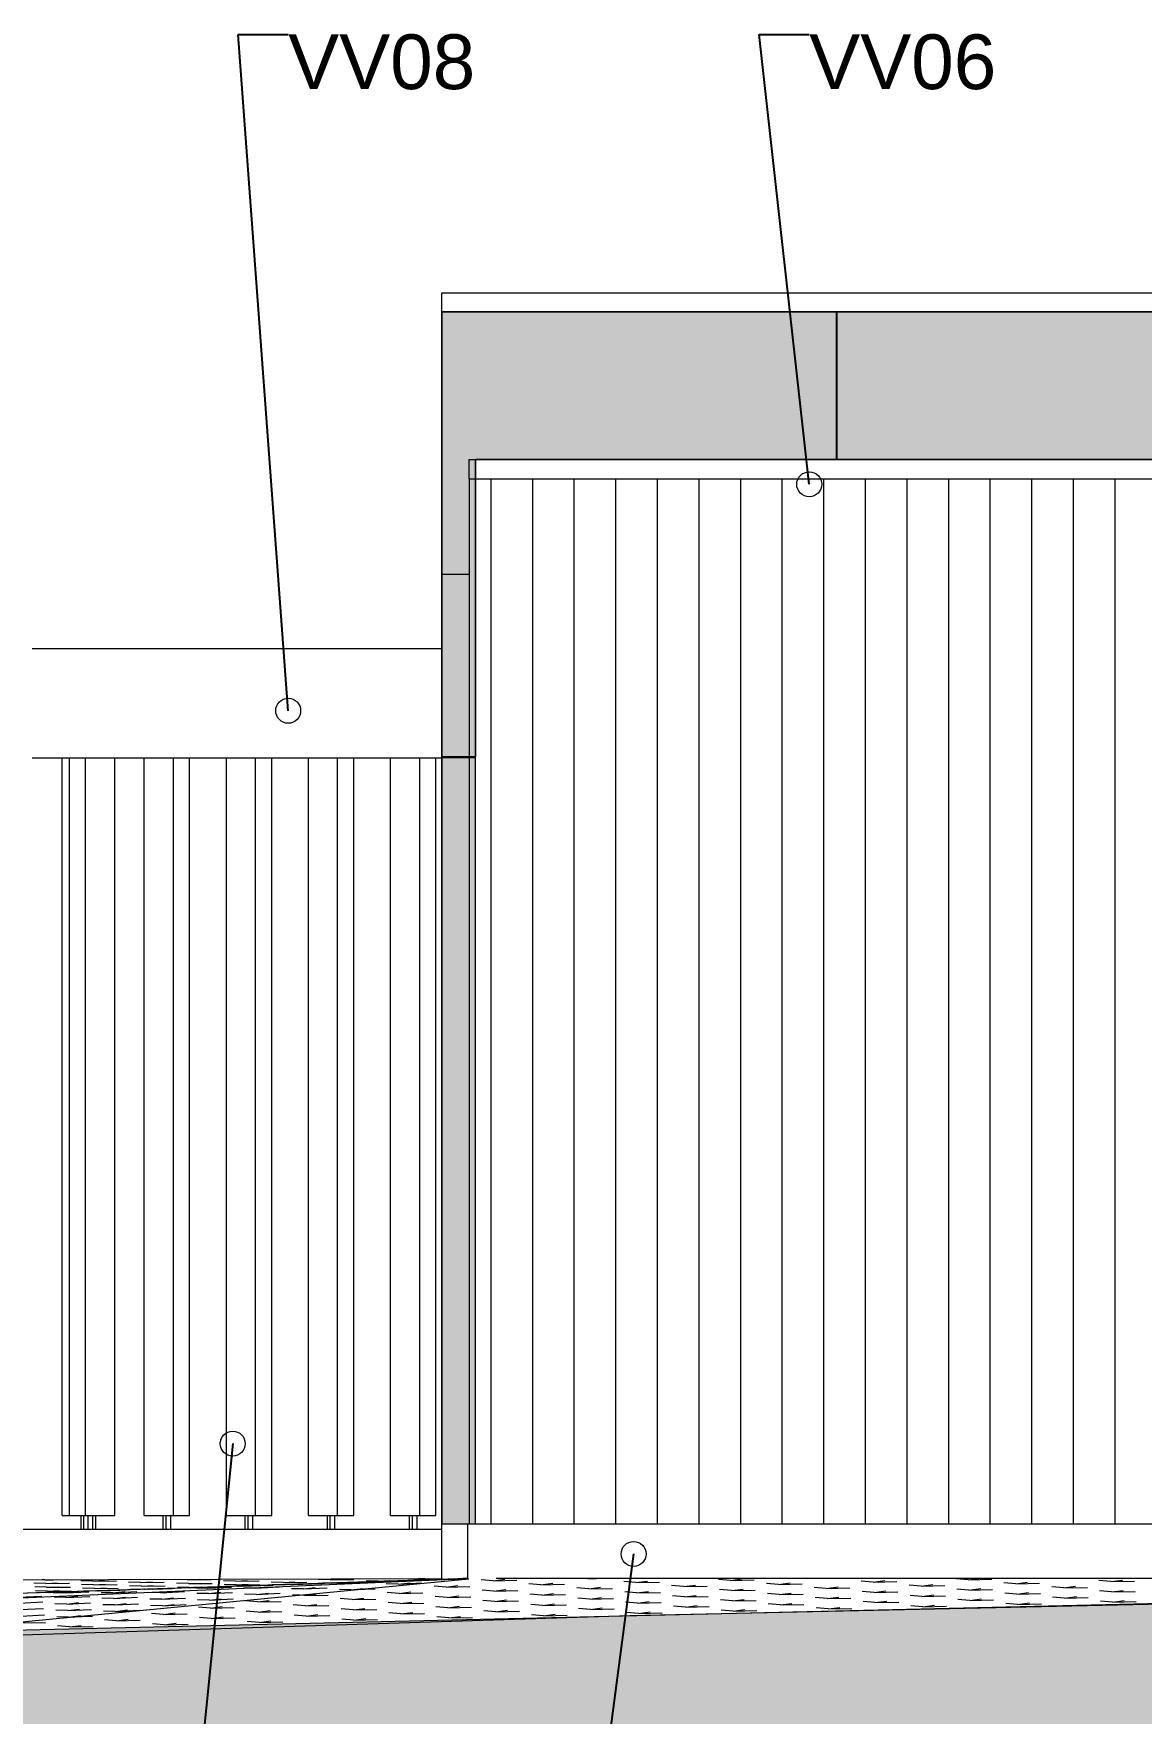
# Model space of a CAD drawing. Header units: millimetres. Extents: x 239748 to 326588, y -19262 to 5561.
# Drawn here: x 302612 to 306660, y -4817 to 1324 of the extents above; entities that cross this region are included whole.
import ezdxf

# ---------------------------------------------------------------- set-up
doc = ezdxf.new("R2010")
doc.units = ezdxf.units.MM
doc.header["$MEASUREMENT"] = 0
for name, color, linetype, lineweight in [('Annotation - Label_Pen_No__1', 7, 'Continuous', 13), ('New_   _3D_Pen_No__1', 7, 'Continuous', 13), ('New_0_Pen_No__1', 7, 'Continuous', 13), ('New_2D Drafting - General_Pen_No__1', 7, 'Continuous', 13), ('New_ARCHICAD Windows_Pen_No__1', 7, 'Continuous', 13), ('New_Shell - Roof_Pen_No__1', 7, 'Continuous', 13), ('New_Site & Landscape - Terrain_Pen_No__1', 7, 'Continuous', 13), ('New_Structural - Bearing_Pen_No__1', 7, 'Continuous', 13)]:
    doc.layers.add(name, color=color, linetype=linetype, lineweight=lineweight)
for name, color, linetype, lineweight, true_color in [('New_2D Drafting - General_Pen_No__102', 7, 'Continuous', 13, 0xcccccc), ('New_2D Drafting - General_Pen_No__61', 7, 'Continuous', 20, 0x6a6a6a), ('New_Site & Landscape - Terrain_Pen_No__180', 7, 'Continuous', 15, 0xd6cda7), ('New_Site & Landscape - Terrain_Pen_No__93', 7, 'Continuous', 13, 0xa2a233)]:
    doc.layers.add(name, color=color, linetype=linetype, lineweight=lineweight, true_color=true_color)
doc.layers.add('New_Structural - Bearing', color=7, linetype='Continuous')
doc.styles.add('GENERATED_STYLE_1', font='')
doc.styles.get('GENERATED_STYLE_1').set_extended_font_data('Arial')
doc.dimstyles.new('GENERATED_STYLE__2', dxfattribs={"dimtxt": 0.18, "dimasz": 182.4, "dimexe": 0.18, "dimexo": 0.0625, "dimgap": 0, "dimtad": 0, "dimtih": 1, "dimtoh": 1, "dimdec": 4, "dimzin": 0, "dimdsep": 46, "dimcen": 0.09, "dimadec": 0, "dimazin": 0, "dimtfac": 1, "dimtdec": 4, "dimtmove": 0, "dimatfit": 3, "dimldrblk": 'ARROWHEAD_1', "dimfxl": 0, "dimtolj": 1, "dimtzin": 0, "dimarcsym": 0})

# ---------------------------------------------------------------- blocks, each defined once
blk = doc.blocks.new('ARROWHEAD_1')
at = {"color": 0, "linetype": 'Continuous', "lineweight": 0}
blk.add_line((0, 0), (-1, 0), dxfattribs=at)
blk.add_circle((0, 0), 0.25, dxfattribs=at)

msp = doc.modelspace()

# ---------------------------------------------------------------- hatches: boundary and pattern name
at = {"layer": 'New_2D Drafting - General_Pen_No__102', "linetype": 'Continuous', "lineweight": 13, "true_color": 0xcccccc}
msp.add_hatch(color=254, dxfattribs=at).paths.add_polyline_path([(310868.6251, 306.3715), (304104.3382, 306.3715), (304104.3382, -4123.6284), (304226.4219, -4123.6284), (304226.4219, -303.6284), (304226.4214, -233.6284), (310436.4291, -233.6284), (310436.4291, -303.6284), (310436.9414, -303.6284), (310436.9267, -923.6284), (310868.6251, -923.6284)])
at = {"layer": 'New_2D Drafting - General_Pen_No__61', "linetype": 'Continuous', "lineweight": 20, "true_color": 0x6a6a6a}
h = msp.add_hatch(dxfattribs=at)
h.set_pattern_fill('Dashed_0002', color=251, style=0, pattern_type=2)
h.set_pattern_definition([(45, (649171.04, -4123.63), (-183.84776, 183.84776), [195, -65]), (45, (649171.04, -3939.78), (-183.84776, 183.84776), [195, -65])])
h.paths.add_polyline_path([(304790.6827, -4460.3759), (297360.3741, -4696.2383), (297432.4505, -19262.3247), (325883.6342, -19262.3247), (325883.2965, -4496.7853), (312832.5286, -4370.8818), (307073.8019, -4409.8695)])
at = {"layer": 'New_Site & Landscape - Terrain_Pen_No__180', "linetype": 'Continuous', "lineweight": 0, "true_color": 0x353329}
msp.add_hatch(color=250, dxfattribs=at).paths.add_polyline_path([(297432.4505, -19262.3247), (325883.6342, -19262.3247), (325883.6342, -4496.7884), (313274.2348, -4382.3441), (308962.5578, -4382.3438), (306735.3088, -4414.8025), (302168.1642, -4521.8361), (298486.9827, -4705.949), (297432.4505, -4713.9502)])
at = {"layer": 'New_Structural - Bearing', "linetype": 'Continuous', "lineweight": 0, "true_color": 0x000000}
h = msp.add_hatch(dxfattribs=at)
h.set_pattern_fill('Plank_Floor_vert_0002', color=18, style=0, pattern_type=2)
h.set_pattern_definition([(90, (304228.776474, -4123.628447), (0.005521157538, 0), [])])
h.paths.add_polyline_path([(304203.9261, -303.6284), (304203.4219, -303.6284), (304203.4219, -1323.6285), (304203.5975, -1323.6285), (304203.5975, -4123.6285), (304203.9261, -4123.6285)])
h = msp.add_hatch(dxfattribs=at)
h.set_pattern_fill('Plank_Floor_vert_0002', color=18, style=0, pattern_type=2)
h.set_pattern_definition([(90, (649171.54, -4123.63), (152, 0), [])])
h.paths.add_polyline_path([(304203.9268, -4123.6285), (308236.8639, -4123.6285), (308236.8639, -4323.4671), (308236.9157, -4323.4672), (308236.9164, -4168.6284), (308236.9157, -4143.6284), (308236.9165, -4123.6285), (308236.9165, -1323.6285), (310438.9425, -1323.6285), (310438.9425, -303.6284), (304203.9268, -303.6284)])

# ---------------------------------------------------------------- linework, layer by layer
at = {"layer": 'New_   _3D_Pen_No__1', "color": 7, "linetype": 'Continuous', "lineweight": 13}
msp.add_line((302406.5792, -4143.6284), (304104.3477, -4143.6284), dxfattribs=at)
at = {"layer": 'New_0_Pen_No__1', "color": 7, "linetype": 'Continuous', "lineweight": 13, "flags": 128}
for points in [[(304104.3382, 306.3715), (305544.3382, 306.3715), (305544.3382, -233.6284), (304226.4214, -233.6284), (304226.4214, -1319.9033), (304104.3382, -1319.9033)], [(305548.3382, 306.3715), (306978.3382, 306.3715), (306978.3382, -233.6284), (305548.3382, -233.6284)], [(304226.4219, -1323.9033), (304104.3382, -1323.9033), (304104.3382, -4123.6284), (304226.4219, -4123.6284)]]:
    msp.add_lwpolyline(points, close=True, dxfattribs=at)
at = {"layer": 'New_2D Drafting - General_Pen_No__1', "color": 7, "linetype": 'Continuous', "lineweight": 13, "flags": 128}
for points in [[(310868.6251, 306.3715), (304104.3382, 306.3715), (304104.3382, -4123.6284), (304226.4219, -4123.6284), (304226.4219, -303.6284), (304226.4214, -233.6284), (310436.4291, -233.6284), (310436.4291, -303.6284), (310436.9414, -303.6284), (310436.9267, -923.6284), (310868.6251, -923.6284)], [(304790.6827, -4460.3759), (297360.3741, -4696.2383), (297432.4505, -19262.3247), (325883.6342, -19262.3247), (325883.2965, -4496.7853), (312832.5286, -4370.8818), (307073.8019, -4409.8695)]]:
    msp.add_lwpolyline(points, close=True, dxfattribs=at)
at = {"layer": 'New_ARCHICAD Windows_Pen_No__1', "color": 7, "linetype": 'Continuous', "lineweight": 13}
for p, q in [((304203.4214, -1323.6284), (304203.5975, -1323.6284)), ((304203.5975, -1323.6284), (304203.5975, -4123.6284))]:
    msp.add_line(p, q, dxfattribs=at)
at = {"layer": 'New_Shell - Roof_Pen_No__1', "color": 7, "linetype": 'Continuous', "lineweight": 13}
for p, q in [((304104.3405, 376.3716), (310853.765, 376.3716)), ((304104.3405, 306.3716), (304104.3405, 376.3716)), ((305389.8506, 306.3716), (310853.765, 306.3716)), ((304203.4219, -233.6284), (304203.9269, -233.6284)), ((304203.9269, -233.6284), (310459.4297, -233.6284)), ((304203.9269, -303.6284), (304203.9269, -233.6284)), ((304203.4219, -303.6284), (304203.9269, -303.6284)), ((302606.5792, -923.6284), (304104.3477, -923.6284)), ((302606.5792, -1323.6284), (304104.3477, -1323.6284))]:
    msp.add_line(p, q, dxfattribs=at)
at = {"layer": 'New_Site & Landscape - Terrain_Pen_No__1', "color": 7, "linetype": 'Continuous', "lineweight": 13}
for p, q in [((304198.9271, -4324.3851), (297511.399, -4543.6284)), ((297706.5792, -4343.6284), (304104.3477, -4323.7746)), ((304198.9271, -4324.6793), (299141.6135, -4543.6284)), ((304198.4215, -4323.6329), (302118.2461, -4392.5979)), ((304202.8686, -4325.7852), (302168.1642, -4521.8361)), ((302656.764, -4342.2597), (302613.0619, -4341.1003)), ((302659.9756, -4355.9371), (302616.2735, -4354.7778)), ((302653.5524, -4328.5822), (302643.244, -4328.3088)), ((302653.5524, -4328.5822), (302685.3467, -4328.1781)), ((302653.5524, -4328.5822), (302659.7132, -4328.2576)), ((302656.764, -4342.2597), (302699.6632, -4339.9996)), ((302656.764, -4342.2597), (302743.3653, -4341.1589)), ((302659.9756, -4355.9371), (302702.8748, -4353.677)), ((302659.9756, -4355.9371), (302746.5769, -4354.8364)), ((302828.3608, -4333.2195), (302784.6587, -4332.0602)), ((302831.5724, -4346.8969), (302787.8703, -4345.7376)), ((302834.784, -4360.5744), (302791.0819, -4359.415)), ((302828.3608, -4333.2195), (302871.26, -4330.9594)), ((302828.3608, -4333.2195), (302914.9621, -4332.1188)), ((302831.5724, -4346.8969), (302874.4716, -4344.6369)), ((302831.5724, -4346.8969), (302918.1737, -4345.7962)), ((302834.784, -4360.5744), (302877.6832, -4358.3143)), ((302834.784, -4360.5744), (302921.3853, -4359.4736)), ((303003.1692, -4337.8567), (302959.4671, -4336.6974)), ((303006.3808, -4351.5342), (302962.6787, -4350.3749)), ((303003.1692, -4337.8567), (303046.0684, -4335.5967)), ((303003.1692, -4337.8567), (303089.7705, -4336.756)), ((303006.3808, -4351.5342), (303049.28, -4349.2741)), ((303006.3808, -4351.5342), (303092.9821, -4350.4335)), ((303022.4388, -4362.7612), (303109.0401, -4359.8944)), ((303025.6504, -4362.6884), (303112.2517, -4359.8216)), ((303028.862, -4362.6157), (303115.4633, -4359.7489)), ((303032.0736, -4362.543), (303118.6749, -4359.6762)), ((303035.2852, -4362.4703), (303121.8865, -4359.6035)), ((303038.4968, -4362.3976), (303125.0981, -4359.5308)), ((303046.836, -4362.1551), (303128.3097, -4359.4581)), ((303174.766, -4328.8166), (303131.0639, -4327.6573)), ((303177.9776, -4342.494), (303134.2755, -4341.3347)), ((303181.1892, -4356.1714), (303137.4871, -4355.0121)), ((303184.4008, -4357.2821), (303140.6987, -4358.7246)), ((303187.6124, -4357.2094), (303143.9103, -4358.6518)), ((303190.824, -4357.1366), (303147.1219, -4358.5791)), ((303194.0356, -4357.0639), (303150.3335, -4358.5064)), ((303197.2472, -4356.9912), (303153.5451, -4358.4337)), ((303200.4588, -4356.9185), (303156.7567, -4358.361)), ((303203.6704, -4356.8458), (303159.9683, -4358.2883)), ((303206.882, -4356.7731), (303163.1799, -4358.2156)), ((303210.0936, -4356.7003), (303166.3915, -4358.1428)), ((303213.3052, -4356.6276), (303169.6031, -4358.0701)), ((303216.5168, -4356.5549), (303172.8147, -4357.9974)), ((303174.766, -4328.8166), (303217.6652, -4326.5565)), ((303174.766, -4328.8166), (303261.3673, -4327.7159)), ((303177.9776, -4342.494), (303220.8768, -4340.234)), ((303177.9776, -4342.494), (303264.5789, -4341.3933)), ((303181.1892, -4356.1714), (303224.0884, -4353.9114)), ((303181.1892, -4356.1714), (303239.217, -4355.4339)), ((303184.4008, -4357.2821), (303271.0021, -4354.4153)), ((303184.4008, -4357.2821), (303227.3, -4355.8578)), ((303187.6124, -4357.2094), (303274.2137, -4354.3426)), ((303187.6124, -4357.2094), (303230.5116, -4355.785)), ((303190.824, -4357.1366), (303277.4253, -4354.2698)), ((303190.824, -4357.1366), (303233.7232, -4355.7123)), ((303194.0356, -4357.0639), (303280.6369, -4354.1971)), ((303194.0356, -4357.0639), (303236.9348, -4355.6396)), ((303197.2472, -4356.9912), (303283.8485, -4354.1244)), ((303197.2472, -4356.9912), (303240.1464, -4355.5669)), ((303219.7284, -4356.4822), (303198.0838, -4357.1966)), ((303200.4588, -4356.9185), (303287.0601, -4354.0517)), ((303200.4588, -4356.9185), (303243.358, -4355.4942)), ((303203.6704, -4356.8458), (303290.2717, -4353.979)), ((303203.6704, -4356.8458), (303246.5696, -4355.4215)), ((303248.6328, -4359.0289), (303204.9307, -4359.1733)), ((303206.882, -4356.7731), (303293.4833, -4353.9063)), ((303206.882, -4356.7731), (303249.7812, -4355.3488)), ((303210.0936, -4356.7003), (303296.6949, -4353.8336)), ((303210.0936, -4356.7003), (303252.9928, -4355.276)), ((303213.3052, -4356.6276), (303299.9065, -4353.7608)), ((303213.3052, -4356.6276), (303256.2044, -4355.2033)), ((303216.5168, -4356.5549), (303303.1181, -4353.6881)), ((303216.5168, -4356.5549), (303259.416, -4355.1306)), ((303219.7284, -4356.4822), (303306.3297, -4353.6154)), ((303219.7284, -4356.4822), (303262.6276, -4355.0579)), ((303239.7071, -4355.4176), (303267.7905, -4354.488)), ((303248.6328, -4359.0289), (303335.2341, -4354.8885)), ((303248.6328, -4359.0289), (303291.532, -4355.0329)), ((303349.5744, -4333.4538), (303305.8723, -4332.2945)), ((303352.786, -4347.1313), (303309.0839, -4345.972)), ((303355.9976, -4351.5848), (303312.2955, -4353.0273)), ((303359.2092, -4351.5121), (303315.5071, -4352.9546)), ((303362.4208, -4351.4394), (303318.7187, -4352.8819)), ((303365.6324, -4351.3667), (303321.9303, -4352.8092)), ((303368.844, -4351.294), (303325.1419, -4352.7365)), ((303372.0556, -4351.2213), (303328.3535, -4352.6637)), ((303375.2672, -4351.1485), (303331.5651, -4352.591)), ((303378.4788, -4351.0758), (303334.7767, -4352.5183)), ((303381.6904, -4351.0031), (303337.9883, -4352.4456)), ((303384.902, -4350.9304), (303341.1999, -4352.3729)), ((303388.1136, -4350.8577), (303344.4115, -4352.3002)), ((303391.3252, -4350.785), (303347.6231, -4352.2275)), ((303349.5744, -4333.4538), (303392.4736, -4331.1938)), ((303349.5744, -4333.4538), (303436.1757, -4332.3531)), ((303394.5368, -4350.7123), (303350.8347, -4352.1547)), ((303352.786, -4347.1313), (303395.6852, -4344.8712)), ((303352.786, -4347.1313), (303439.3873, -4346.0306)), ((303397.7484, -4350.6395), (303354.0463, -4352.082)), ((303355.9976, -4351.5848), (303442.5989, -4348.718)), ((303355.9976, -4351.5848), (303398.8968, -4350.1605)), ((303359.2092, -4351.5121), (303445.8105, -4348.6453)), ((303359.2092, -4351.5121), (303402.1084, -4350.0878)), ((303362.4208, -4351.4394), (303449.0221, -4348.5726)), ((303362.4208, -4351.4394), (303405.32, -4350.0151)), ((303365.6324, -4351.3667), (303452.2337, -4348.4999)), ((303365.6324, -4351.3667), (303408.5316, -4349.9424)), ((303368.844, -4351.294), (303455.4453, -4348.4272)), ((303368.844, -4351.294), (303411.7432, -4349.8697)), ((303372.0556, -4351.2213), (303458.6569, -4348.3545)), ((303372.0556, -4351.2213), (303414.9548, -4349.7969)), ((303375.2672, -4351.1485), (303461.8685, -4348.2817)), ((303375.2672, -4351.1485), (303418.1664, -4349.7242)), ((303378.4788, -4351.0758), (303465.0801, -4348.209)), ((303378.4788, -4351.0758), (303421.378, -4349.6515)), ((303418.4738, -4358.4679), (303379.7391, -4358.5958)), ((303381.6904, -4351.0031), (303468.2917, -4348.1363)), ((303381.6904, -4351.0031), (303424.5896, -4349.5788)), ((303384.902, -4350.9304), (303471.5033, -4348.0636)), ((303384.902, -4350.9304), (303427.8012, -4349.5061)), ((303388.1136, -4350.8577), (303474.7149, -4347.9909)), ((303388.1136, -4350.8577), (303431.0128, -4349.4334)), ((303391.3252, -4350.785), (303477.9265, -4347.9182)), ((303391.3252, -4350.785), (303434.2244, -4349.3607)), ((303394.5368, -4350.7123), (303481.1381, -4347.8455)), ((303394.5368, -4350.7123), (303437.436, -4349.2879)), ((303397.7484, -4350.6395), (303484.3497, -4347.7727)), ((303397.7484, -4350.6395), (303440.6476, -4349.2152)), ((303423.4412, -4358.5578), (303418.4754, -4358.4679)), ((303423.4412, -4358.5578), (303467.4072, -4356.3495)), ((303423.4412, -4358.5578), (303427.4242, -4358.0805)), ((303427.4255, -4358.0803), (303466.3404, -4354.4554)), ((303467.4212, -4356.3488), (303510.0425, -4354.311)), ((303467.5267, -4348.3632), (303487.5613, -4347.7)), ((303524.3828, -4338.0911), (303480.6807, -4336.9318)), ((303527.5944, -4345.8876), (303483.8923, -4347.3301)), ((303530.806, -4345.8149), (303487.1039, -4347.2574)), ((303534.0176, -4345.7422), (303490.3155, -4347.1847)), ((303537.2292, -4345.6694), (303493.5271, -4347.1119)), ((303540.4408, -4345.5967), (303496.7387, -4347.0392)), ((303543.6524, -4345.524), (303499.9503, -4346.9665)), ((303546.864, -4345.4513), (303503.1619, -4346.8938)), ((303550.0756, -4345.3786), (303506.3735, -4346.8211)), ((303553.2872, -4345.3059), (303509.5851, -4346.7484)), ((303556.4988, -4345.2332), (303512.7967, -4346.6756)), ((303559.7104, -4345.1604), (303516.0083, -4346.6029)), ((303562.922, -4345.0877), (303519.2199, -4346.5302)), ((303566.1336, -4345.015), (303522.4315, -4346.4575)), ((303524.3828, -4338.0911), (303567.282, -4335.8311)), ((303524.3828, -4338.0911), (303610.9841, -4336.9904)), ((303569.3452, -4344.9423), (303525.6431, -4346.3848)), ((303527.5944, -4345.8876), (303614.1957, -4343.0208)), ((303527.5944, -4345.8876), (303570.4936, -4344.4633)), ((303572.5568, -4344.8696), (303528.8547, -4346.3121)), ((303530.806, -4345.8149), (303617.4073, -4342.9481)), ((303530.806, -4345.8149), (303573.7052, -4344.3906)), ((303575.7684, -4344.7969), (303532.0663, -4346.2394)), ((303534.0176, -4345.7422), (303620.6189, -4342.8754)), ((303534.0176, -4345.7422), (303576.9168, -4344.3179)), ((303537.2292, -4345.6694), (303623.8305, -4342.8027)), ((303537.2292, -4345.6694), (303580.1284, -4344.2451)), ((303540.4408, -4345.5967), (303627.0421, -4342.7299)), ((303540.4408, -4345.5967), (303583.34, -4344.1724)), ((303543.6524, -4345.524), (303630.2537, -4342.6572)), ((303543.6524, -4345.524), (303586.5516, -4344.0997)), ((303546.864, -4345.4513), (303633.4653, -4342.5845)), ((303546.864, -4345.4513), (303589.7632, -4344.027)), ((303550.0756, -4345.3786), (303636.6769, -4342.5118)), ((303550.0756, -4345.3786), (303592.9748, -4343.9543)), ((303553.2872, -4345.3059), (303639.8885, -4342.4391)), ((303553.2872, -4345.3059), (303596.1864, -4343.8816)), ((303556.4988, -4345.2332), (303643.1001, -4342.3664)), ((303556.4988, -4345.2332), (303599.398, -4343.8089)), ((303559.7104, -4345.1604), (303646.3117, -4342.2936)), ((303559.7104, -4345.1604), (303602.6096, -4343.7361)), ((303562.922, -4345.0877), (303649.5233, -4342.2209)), ((303562.922, -4345.0877), (303605.8212, -4343.6634)), ((303566.1336, -4345.015), (303652.7349, -4342.1482)), ((303566.1336, -4345.015), (303609.0328, -4343.5907)), ((303569.3452, -4344.9423), (303655.9465, -4342.0755)), ((303569.3452, -4344.9423), (303612.2444, -4343.518)), ((303572.5568, -4344.8696), (303659.1581, -4342.0028)), ((303572.5568, -4344.8696), (303615.456, -4343.4453)), ((303575.7684, -4344.7969), (303662.3697, -4341.9301)), ((303575.7684, -4344.7969), (303618.6676, -4343.3726)), ((303598.2496, -4361.7219), (303641.1488, -4356.5811)), ((303598.2496, -4361.7219), (303684.8509, -4357.3721)), ((303614.4239, -4343.5474), (303621.8792, -4343.2998)), ((303625.2858, -4343.1913), (303665.5813, -4341.8574)), ((303695.9796, -4329.0509), (303652.2775, -4327.8916)), ((303656.5608, -4341.5975), (303655.4891, -4341.5691)), ((303699.1912, -4340.1904), (303656.7721, -4341.5905)), ((303702.4028, -4340.1176), (303658.7007, -4341.5601)), ((303705.6144, -4340.0449), (303661.9123, -4341.4874)), ((303708.826, -4339.9722), (303665.1239, -4341.4147)), ((303712.0376, -4339.8995), (303668.3355, -4341.342)), ((303715.2492, -4339.8268), (303671.5471, -4341.2693)), ((303718.4608, -4339.7541), (303674.7587, -4341.1966)), ((303721.6724, -4339.6814), (303677.9703, -4341.1238)), ((303724.884, -4339.6086), (303681.1819, -4341.0511)), ((303728.0956, -4339.5359), (303684.3935, -4340.9784)), ((303731.3072, -4339.4632), (303687.6051, -4340.9057)), ((303734.5188, -4339.3905), (303690.8167, -4340.833)), ((303737.7304, -4339.3178), (303694.0283, -4340.7603)), ((303695.9796, -4329.0509), (303738.8788, -4326.7909)), ((303695.9796, -4329.0509), (303782.5809, -4327.9502)), ((303740.942, -4339.2451), (303697.2399, -4340.6876)), ((303699.1912, -4340.1904), (303785.7925, -4337.3236)), ((303699.1912, -4340.1904), (303742.0904, -4338.766)), ((303744.1536, -4339.1723), (303700.4515, -4340.6148)), ((303702.4028, -4340.1176), (303789.0041, -4337.2508)), ((303702.4028, -4340.1176), (303745.302, -4338.6933)), ((303747.3652, -4339.0996), (303703.6631, -4340.5421)), ((303705.6144, -4340.0449), (303792.2157, -4337.1781)), ((303705.6144, -4340.0449), (303748.5136, -4338.6206)), ((303750.5768, -4339.0269), (303706.8747, -4340.4694)), ((303708.826, -4339.9722), (303795.4273, -4337.1054)), ((303708.826, -4339.9722), (303751.7252, -4338.5479)), ((303753.7884, -4338.9542), (303710.0863, -4340.3967)), ((303712.0376, -4339.8995), (303798.6389, -4337.0327)), ((303712.0376, -4339.8995), (303754.9368, -4338.4752)), ((303715.2492, -4339.8268), (303801.8505, -4336.96)), ((303715.2492, -4339.8268), (303758.1484, -4338.4025)), ((303718.4608, -4339.7541), (303805.0621, -4336.8873)), ((303718.4608, -4339.7541), (303761.36, -4338.3298)), ((303721.6724, -4339.6814), (303808.2737, -4336.8146)), ((303721.6724, -4339.6814), (303764.5716, -4338.257)), ((303724.884, -4339.6086), (303811.4853, -4336.7418)), ((303724.884, -4339.6086), (303767.7832, -4338.1843)), ((303769.8464, -4341.8897), (303726.1443, -4342.0341)), ((303728.0956, -4339.5359), (303814.6969, -4336.6691)), ((303728.0956, -4339.5359), (303770.9948, -4338.1116)), ((303731.3072, -4339.4632), (303817.9085, -4336.5964)), ((303731.3072, -4339.4632), (303774.2064, -4338.0389)), ((303734.5188, -4339.3905), (303821.1201, -4336.5237)), ((303734.5188, -4339.3905), (303777.418, -4337.9662)), ((303737.7304, -4339.3178), (303824.3317, -4336.451)), ((303737.7304, -4339.3178), (303780.6296, -4337.8935)), ((303740.942, -4339.2451), (303827.5433, -4336.3783)), ((303740.942, -4339.2451), (303783.8412, -4337.8208)), ((303744.1536, -4339.1723), (303830.7549, -4336.3056)), ((303744.1536, -4339.1723), (303787.0528, -4337.748)), ((303747.3652, -4339.0996), (303833.9665, -4336.2328)), ((303747.3652, -4339.0996), (303790.2644, -4337.6753)), ((303750.5768, -4339.0269), (303837.1781, -4336.1601)), ((303750.5768, -4339.0269), (303793.476, -4337.6026)), ((303753.7884, -4338.9542), (303840.3897, -4336.0874)), ((303753.7884, -4338.9542), (303796.6876, -4337.5299)), ((303769.8464, -4341.8897), (303856.4477, -4337.7493)), ((303769.8464, -4341.8897), (303812.7456, -4337.8937)), ((303773.058, -4364.8861), (303815.9572, -4359.7453)), ((303776.9355, -4338.2196), (303799.8992, -4337.4572)), ((303783.0448, -4338.0193), (303843.6013, -4336.0147)), ((303870.788, -4333.6882), (303827.0859, -4332.5289)), ((303873.9996, -4334.4204), (303830.2975, -4335.8629)), ((303877.2112, -4334.3477), (303833.5091, -4335.7902)), ((303880.4228, -4334.275), (303836.7207, -4335.7175)), ((303883.6344, -4334.2023), (303839.9323, -4335.6447)), ((303886.846, -4334.1295), (303843.1439, -4335.572)), ((303890.0576, -4334.0568), (303846.3555, -4335.4993)), ((303893.2692, -4333.9841), (303849.5671, -4335.4266)), ((303896.4808, -4333.9114), (303852.7787, -4335.3539)), ((303899.6924, -4333.8387), (303855.9903, -4335.2812)), ((303902.904, -4333.766), (303859.2019, -4335.2085)), ((303906.1156, -4333.6933), (303862.4135, -4335.1357)), ((303909.3272, -4333.6205), (303865.6251, -4335.063)), ((303912.5388, -4333.5478), (303868.8367, -4334.9903)), ((303870.788, -4333.6882), (303913.6872, -4331.4282)), ((303870.788, -4333.6882), (303910.2581, -4333.1865)), ((303915.7504, -4333.4751), (303872.0483, -4334.9176)), ((303873.9996, -4334.4204), (303960.6009, -4331.5536)), ((303873.9996, -4334.4204), (303916.8988, -4332.9961)), ((303918.962, -4333.4024), (303875.2599, -4334.8449)), ((303877.2112, -4334.3477), (303963.8125, -4331.4809)), ((303877.2112, -4334.3477), (303920.1104, -4332.9234)), ((303922.1736, -4333.3297), (303878.4715, -4334.7722)), ((303880.4228, -4334.275), (303967.0241, -4331.4082)), ((303880.4228, -4334.275), (303923.322, -4332.8507)), ((303925.3852, -4333.257), (303881.6831, -4334.6995)), ((303883.6344, -4334.2023), (303970.2357, -4331.3355)), ((303883.6344, -4334.2023), (303926.5336, -4332.778)), ((303928.5968, -4333.1843), (303884.8947, -4334.6267)), ((303886.846, -4334.1295), (303973.4473, -4331.2627)), ((303886.846, -4334.1295), (303929.7452, -4332.7052)), ((303931.8084, -4333.1115), (303888.1063, -4334.554)), ((303890.0576, -4334.0568), (303976.6589, -4331.19)), ((303890.0576, -4334.0568), (303932.9568, -4332.6325)), ((303893.2692, -4333.9841), (303979.8705, -4331.1173)), ((303893.2692, -4333.9841), (303936.1684, -4332.5598)), ((303896.4808, -4333.9114), (303983.0821, -4331.0446)), ((303896.4808, -4333.9114), (303939.38, -4332.4871)), ((303899.6924, -4333.8387), (303986.2937, -4330.9719)), ((303899.6924, -4333.8387), (303942.5916, -4332.4144)), ((303944.6548, -4344.3228), (303900.9527, -4343.5317)), ((303902.904, -4333.766), (303989.5053, -4330.8992)), ((303902.904, -4333.766), (303945.8032, -4332.3417)), ((303906.1156, -4333.6933), (303992.7169, -4330.8265)), ((303906.1156, -4333.6933), (303949.0148, -4332.2689)), ((303909.3272, -4333.6205), (303995.9285, -4330.7537)), ((303909.3272, -4333.6205), (303952.2264, -4332.1962)), ((303910.9524, -4333.1635), (303957.3893, -4331.6263)), ((303912.5388, -4333.5478), (303999.1401, -4330.681)), ((303912.5388, -4333.5478), (303955.438, -4332.1235)), ((303915.7504, -4333.4751), (304002.3517, -4330.6083)), ((303915.7504, -4333.4751), (303958.6496, -4332.0508)), ((303918.962, -4333.4024), (304005.5633, -4330.5356)), ((303918.962, -4333.4024), (303961.8612, -4331.9781)), ((303922.1736, -4333.3297), (304008.7749, -4330.4629)), ((303922.1736, -4333.3297), (303965.0728, -4331.9054)), ((303925.3852, -4333.257), (304011.9865, -4330.3902)), ((303925.3852, -4333.257), (303968.2844, -4331.8327)), ((303928.5968, -4333.1843), (304015.1981, -4330.3175)), ((303928.5968, -4333.1843), (303971.496, -4331.7599)), ((303931.8084, -4333.1115), (304018.4097, -4330.2447)), ((303931.8084, -4333.1115), (303974.7076, -4331.6872)), ((303939.4471, -4332.8918), (303977.9192, -4331.6145)), ((303940.8038, -4332.8474), (304021.6213, -4330.172)), ((303944.6548, -4344.3228), (303987.554, -4339.1819)), ((303944.6548, -4344.3228), (304031.2561, -4339.973)), ((304045.5964, -4328.7232), (304001.8943, -4330.1657)), ((304048.808, -4328.6505), (304005.1059, -4330.0929)), ((304052.0196, -4328.5777), (304008.3175, -4330.0202)), ((304055.2312, -4328.505), (304011.5291, -4329.9475)), ((304058.4428, -4328.4323), (304014.7407, -4329.8748)), ((304061.6544, -4328.3596), (304017.9523, -4329.8021)), ((304042.3848, -4324.648), (304019.396, -4324.0382)), ((304064.866, -4328.2869), (304021.1639, -4329.7294)), ((304068.0776, -4328.2142), (304024.3755, -4329.6567)), ((304071.2892, -4328.1414), (304027.5871, -4329.5839)), ((304074.5008, -4328.0687), (304030.7987, -4329.5112)), ((304077.7124, -4327.996), (304034.0103, -4329.4385)), ((304080.924, -4327.9233), (304037.2219, -4329.3658)), ((304084.1356, -4327.8506), (304040.4335, -4329.2931)), ((304042.3848, -4324.648), (304104.3477, -4323.8605)), ((304042.3848, -4324.648), (304056.1239, -4323.9242)), ((304087.3472, -4327.7779), (304043.6451, -4329.2204)), ((304045.5964, -4328.7232), (304132.1977, -4325.8564)), ((304045.5964, -4328.7232), (304088.4956, -4327.2989)), ((304090.5588, -4327.7052), (304046.8567, -4329.1476)), ((304048.808, -4328.6505), (304135.4093, -4325.7837)), ((304048.808, -4328.6505), (304091.7072, -4327.2261)), ((304093.7704, -4327.6324), (304050.0683, -4329.0749)), ((304052.0196, -4328.5777), (304138.6209, -4325.7109)), ((304052.0196, -4328.5777), (304094.9188, -4327.1534)), ((304096.982, -4327.5597), (304053.2799, -4329.0022)), ((304055.2312, -4328.505), (304141.8325, -4325.6382)), ((304055.2312, -4328.505), (304098.1304, -4327.0807)), ((304100.1936, -4327.487), (304056.4915, -4328.9295)), ((304058.4428, -4328.4323), (304145.0441, -4325.5655)), ((304058.4428, -4328.4323), (304101.342, -4327.008)), ((304103.4052, -4327.4143), (304059.7031, -4328.8568)), ((304061.6544, -4328.3596), (304148.2557, -4325.4928)), ((304061.6544, -4328.3596), (304104.5536, -4326.9353)), ((304106.6168, -4327.3416), (304062.9147, -4328.7841)), ((304064.866, -4328.2869), (304151.4673, -4325.4201)), ((304064.866, -4328.2869), (304107.7652, -4326.8626)), ((304109.8284, -4327.2689), (304066.1263, -4328.7114)), ((304068.0776, -4328.2142), (304154.6789, -4325.3474)), ((304068.0776, -4328.2142), (304110.9768, -4326.7899)), ((304071.2892, -4328.1414), (304157.8905, -4325.2747)), ((304071.2892, -4328.1414), (304114.1884, -4326.7171)), ((304074.5008, -4328.0687), (304161.1021, -4325.2019)), ((304074.5008, -4328.0687), (304117.4, -4326.6444)), ((304119.4632, -4355.3251), (304075.7611, -4351.6651)), ((304077.7124, -4327.996), (304164.3137, -4325.1292)), ((304077.7124, -4327.996), (304120.6116, -4326.5717)), ((304080.924, -4327.9233), (304167.5253, -4325.0565)), ((304080.924, -4327.9233), (304123.8232, -4326.499)), ((304084.1356, -4327.8506), (304170.7369, -4324.9838)), ((304084.1356, -4327.8506), (304127.0348, -4326.4263)), ((304087.3472, -4327.7779), (304173.9485, -4324.9111)), ((304087.3472, -4327.7779), (304130.2464, -4326.3536)), ((304090.5588, -4327.7052), (304177.1601, -4324.8384)), ((304090.5588, -4327.7052), (304133.458, -4326.2808)), ((304113.04, -4327.1962), (304092.334, -4327.8796)), ((304093.7704, -4327.6324), (304180.3717, -4324.7656)), ((304093.7704, -4327.6324), (304136.6696, -4326.2081)), ((304096.982, -4327.5597), (304183.5833, -4324.6929)), ((304096.982, -4327.5597), (304139.8812, -4326.1354)), ((304100.1936, -4327.487), (304186.7949, -4324.6202)), ((304100.1936, -4327.487), (304143.0928, -4326.0627)), ((304103.4052, -4327.4143), (304190.0065, -4324.5475)), ((304103.4052, -4327.4143), (304146.3044, -4325.99)), ((304106.6168, -4327.3416), (304193.2181, -4324.4748)), ((304106.6168, -4327.3416), (304149.516, -4325.9173)), ((304109.8284, -4327.2689), (304196.4297, -4324.4021)), ((304109.8284, -4327.2689), (304152.7276, -4325.8446)), ((304113.04, -4327.1962), (304198.8995, -4324.3539)), ((304113.04, -4327.1962), (304155.9392, -4325.7718)), ((304119.4632, -4355.3251), (304162.3624, -4349.6065)), ((304119.4632, -4355.3251), (304206.0645, -4353.2665)), ((304198.4297, -4323.6453), (304173.4911, -4324.4684)), ((304198.4513, -4323.6778), (304176.7027, -4324.3957)), ((304198.4729, -4323.7104), (304179.9143, -4324.323)), ((304198.4945, -4323.743), (304183.1259, -4324.2503)), ((304198.5161, -4323.7756), (304186.3375, -4324.1776)), ((304198.5377, -4323.8082), (304189.5491, -4324.1048)), ((304198.5593, -4323.8407), (304192.7607, -4324.0321)), ((304198.5809, -4323.8733), (304195.9723, -4323.9594)), ((304291.06, -4332.4506), (304247.3579, -4328.7906)), ((304291.06, -4332.4506), (304333.9592, -4326.732)), ((304291.06, -4332.4506), (304377.6613, -4330.392)), ((308236.9177, -4323.4671), (304301.7693, -4323.4671)), ((304465.8684, -4347.0907), (304422.1663, -4343.4307)), ((304465.8684, -4347.0907), (304508.7676, -4341.3721)), ((304465.8684, -4347.0907), (304552.4697, -4345.0322)), ((304640.6768, -4361.7309), (304596.9747, -4358.0708)), ((304637.4652, -4324.2163), (304628.52, -4323.4671)), ((304637.4652, -4324.2163), (304643.0851, -4323.4671)), ((304637.4652, -4324.2163), (304668.9808, -4323.4671)), ((304640.6768, -4361.7309), (304683.576, -4356.0122)), ((304640.6768, -4361.7309), (304727.2781, -4359.6723)), ((304812.2736, -4338.8564), (304768.5715, -4335.1963)), ((304812.2736, -4338.8564), (304855.1728, -4333.1378)), ((304812.2736, -4338.8564), (304898.8749, -4336.7978)), ((304987.082, -4353.4965), (304943.3799, -4349.8365)), ((304987.082, -4353.4965), (305029.9812, -4347.7779)), ((304987.082, -4353.4965), (305073.6833, -4351.4379)), ((305158.6788, -4330.622), (305114.9767, -4326.962)), ((305158.6788, -4330.622), (305201.578, -4324.9034)), ((305158.6788, -4330.622), (305245.2801, -4328.5634)), ((305333.4872, -4345.2621), (305289.7851, -4341.6021)), ((305333.4872, -4345.2621), (305376.3864, -4339.5435)), ((305333.4872, -4345.2621), (305420.0885, -4343.2035)), ((305508.2956, -4359.9022), (305464.5935, -4356.2422)), ((305508.2956, -4359.9022), (305551.1948, -4354.1836)), ((305508.2956, -4359.9022), (305594.8969, -4357.8436)), ((305679.8924, -4337.0278), (305636.1903, -4333.3677)), ((305679.8924, -4337.0278), (305722.7916, -4331.3091)), ((305679.8924, -4337.0278), (305766.4937, -4334.9692)), ((305854.7008, -4351.6679), (305810.9987, -4348.0078)), ((305854.7008, -4351.6679), (305897.6, -4345.9492)), ((305854.7008, -4351.6679), (305941.3021, -4349.6093)), ((306026.2976, -4328.7934), (305982.5955, -4325.1334)), ((306026.2976, -4328.7934), (306066.2535, -4323.4671)), ((306026.2976, -4328.7934), (306112.8989, -4326.7348)), ((306201.106, -4343.4335), (306157.4039, -4339.7735)), ((306201.106, -4343.4335), (306244.0052, -4337.7149)), ((306201.106, -4343.4335), (306287.7073, -4341.3749)), ((306375.9144, -4358.0736), (306332.2123, -4354.4136)), ((306375.9144, -4358.0736), (306418.8136, -4352.355)), ((306375.9144, -4358.0736), (306462.5157, -4356.015)), ((306547.5112, -4335.1991), (306503.8091, -4331.5391)), ((306547.5112, -4335.1991), (306590.4104, -4329.4805)), ((306547.5112, -4335.1991), (306634.1125, -4333.1405)), ((302555.8224, -4392.1524), (302642.4237, -4388.012)), ((302559.034, -4413.9194), (302645.6353, -4409.5696)), ((302663.1872, -4369.6145), (302619.4851, -4368.4552)), ((302666.3988, -4374.4465), (302622.6967, -4375.889)), ((302669.6104, -4374.3738), (302625.9083, -4375.8163)), ((302672.822, -4374.3011), (302629.1199, -4375.7436)), ((302676.0336, -4374.2284), (302632.3315, -4375.6708)), ((302679.2452, -4374.1556), (302635.5431, -4375.5981)), ((302682.4568, -4374.0829), (302638.7547, -4375.5254)), ((302663.1872, -4369.6145), (302706.0864, -4367.3545)), ((302663.1872, -4369.6145), (302749.7885, -4368.5138)), ((302666.3988, -4374.4465), (302753.0001, -4371.5797)), ((302666.3988, -4374.4465), (302709.298, -4373.0222)), ((302669.6104, -4374.3738), (302756.2117, -4371.507)), ((302669.6104, -4374.3738), (302712.5096, -4372.9495)), ((302672.822, -4374.3011), (302759.4233, -4371.4343)), ((302672.822, -4374.3011), (302715.7212, -4372.8768)), ((302676.0336, -4374.2284), (302762.6349, -4371.3616)), ((302676.0336, -4374.2284), (302718.9328, -4372.804)), ((302679.2452, -4374.1556), (302765.8465, -4371.2888)), ((302679.2452, -4374.1556), (302722.1444, -4372.7313)), ((302682.4568, -4374.0829), (302769.0581, -4371.2161)), ((302682.4568, -4374.0829), (302725.356, -4372.6586)), ((302727.4192, -4376.1681), (302683.7171, -4376.3125)), ((302730.6308, -4393.3561), (302686.9287, -4392.565)), ((302733.8424, -4417.0836), (302690.1403, -4416.2925)), ((302720.61, -4372.8501), (302728.5676, -4372.5859)), ((302727.4192, -4376.1681), (302814.0205, -4372.0277)), ((302727.4192, -4376.1681), (302770.3184, -4372.1721)), ((302730.6308, -4393.3561), (302773.53, -4388.2153)), ((302730.6308, -4393.3561), (302817.2321, -4389.0063)), ((302731.3179, -4372.4991), (302772.2697, -4371.1434)), ((302733.8424, -4417.0836), (302776.7416, -4411.9427)), ((302733.8424, -4417.0836), (302820.4437, -4412.7338)), ((302837.9956, -4368.7493), (302794.2935, -4370.1917)), ((302841.2072, -4368.6765), (302797.5051, -4370.119)), ((302844.4188, -4368.6038), (302800.7167, -4370.0463)), ((302847.6304, -4368.5311), (302803.9283, -4369.9736)), ((302850.842, -4368.4584), (302807.1399, -4369.9009)), ((302854.0536, -4368.3857), (302810.3515, -4369.8282)), ((302857.2652, -4368.313), (302813.5631, -4369.7555)), ((302860.4768, -4368.2403), (302816.7747, -4369.6827)), ((302837.9956, -4368.7493), (302924.5969, -4365.8825)), ((302837.9956, -4368.7493), (302880.8948, -4367.3249)), ((302841.2072, -4368.6765), (302927.8085, -4365.8097)), ((302841.2072, -4368.6765), (302884.1064, -4367.2522)), ((302844.4188, -4368.6038), (302931.0201, -4365.737)), ((302844.4188, -4368.6038), (302887.318, -4367.1795)), ((302847.6304, -4368.5311), (302934.2317, -4365.6643)), ((302847.6304, -4368.5311), (302890.5296, -4367.1068)), ((302850.842, -4368.4584), (302937.4433, -4365.5916)), ((302850.842, -4368.4584), (302893.7412, -4367.0341)), ((302854.0536, -4368.3857), (302940.6549, -4365.5189)), ((302854.0536, -4368.3857), (302896.9528, -4366.9614)), ((302857.2652, -4368.313), (302943.8665, -4365.4462)), ((302857.2652, -4368.313), (302900.1644, -4366.8887)), ((302902.2276, -4375.5907), (302858.5255, -4375.735)), ((302860.4768, -4368.2403), (302947.0781, -4365.3735)), ((302860.4768, -4368.2403), (302903.376, -4366.8159)), ((302905.4392, -4396.5202), (302861.7371, -4395.7292)), ((302908.6508, -4420.2477), (302864.9487, -4419.4567)), ((302883.1216, -4367.5223), (302906.5876, -4366.7432)), ((302889.0769, -4367.3271), (302950.2897, -4365.3007)), ((302902.2276, -4375.5907), (302988.8289, -4371.4502)), ((302902.2276, -4375.5907), (302945.1268, -4371.5946)), ((302905.4392, -4396.5202), (302948.3384, -4391.3794)), ((302905.4392, -4396.5202), (302992.0405, -4392.1705)), ((302908.6508, -4420.2477), (302951.55, -4415.1069)), ((302908.6508, -4420.2477), (302995.2521, -4415.8979)), ((302973.3187, -4364.2494), (302965.8903, -4364.0523)), ((303012.804, -4362.9793), (302969.1019, -4364.4218)), ((303016.0156, -4362.9066), (302972.3135, -4364.3491)), ((303009.5924, -4363.052), (302973.4589, -4364.2447)), ((303019.2272, -4362.8339), (302975.5251, -4364.2764)), ((303022.4388, -4362.7612), (302978.7367, -4364.2036)), ((303025.6504, -4362.6884), (302981.9483, -4364.1309)), ((303028.862, -4362.6157), (302985.1599, -4364.0582)), ((303032.0736, -4362.543), (302988.3715, -4363.9855)), ((303035.2852, -4362.4703), (302991.5831, -4363.9128)), ((303038.4968, -4362.3976), (302994.7947, -4363.8401)), ((303009.5924, -4363.052), (303096.1937, -4360.1852)), ((303009.5924, -4363.052), (303052.4916, -4361.6277)), ((303012.804, -4362.9793), (303099.4053, -4360.1125)), ((303012.804, -4362.9793), (303055.7032, -4361.555)), ((303016.0156, -4362.9066), (303102.6169, -4360.0398)), ((303016.0156, -4362.9066), (303058.9148, -4361.4823)), ((303019.2272, -4362.8339), (303105.8285, -4359.9671)), ((303019.2272, -4362.8339), (303062.1264, -4361.4096)), ((303022.4388, -4362.7612), (303065.338, -4361.3369)), ((303025.6504, -4362.6884), (303068.5496, -4361.2641)), ((303028.862, -4362.6157), (303071.7612, -4361.1914)), ((303032.0736, -4362.543), (303074.9728, -4361.1187)), ((303077.036, -4375.9569), (303033.3339, -4375.1659)), ((303035.2852, -4362.4703), (303078.1844, -4361.046)), ((303080.2476, -4399.6844), (303036.5455, -4398.8934)), ((303038.4968, -4362.3976), (303081.396, -4360.9733)), ((303045.6332, -4362.1946), (303084.6076, -4360.9006)), ((303077.036, -4375.9569), (303163.6373, -4371.6071)), ((303077.036, -4375.9569), (303112.4013, -4371.7189)), ((303080.2476, -4399.6844), (303123.1468, -4394.5436)), ((303080.2476, -4399.6844), (303166.8489, -4395.3346)), ((303083.4592, -4423.4119), (303126.3584, -4418.271)), ((303083.4592, -4423.4119), (303170.0605, -4419.0621)), ((303112.4024, -4371.7188), (303119.9352, -4371.0171)), ((303251.8444, -4379.1211), (303208.1423, -4378.33)), ((303255.056, -4402.8486), (303211.3539, -4402.0575)), ((303251.8444, -4379.1211), (303294.7436, -4373.9803)), ((303251.8444, -4379.1211), (303338.4457, -4374.7713)), ((303255.056, -4402.8486), (303297.9552, -4397.7077)), ((303255.056, -4402.8486), (303341.6573, -4398.4988)), ((303426.6528, -4382.2852), (303382.9507, -4381.4942)), ((303429.8644, -4409.3084), (303386.1623, -4405.6484)), ((303426.6528, -4382.2852), (303469.552, -4377.1444)), ((303426.6528, -4382.2852), (303513.2541, -4377.9354)), ((303429.8644, -4409.3084), (303472.7636, -4403.5898)), ((303429.8644, -4409.3084), (303516.4657, -4407.2498)), ((303598.2496, -4361.7219), (303554.5475, -4360.9309)), ((303586.4638, -4385.1779), (303557.7591, -4384.6584)), ((303604.6728, -4423.9485), (303560.9707, -4420.2885)), ((303601.4612, -4386.434), (303586.4638, -4385.1779)), ((303601.4612, -4386.434), (303644.3604, -4380.7153)), ((303601.4612, -4386.434), (303688.0625, -4384.3754)), ((303604.6728, -4423.9485), (303647.572, -4418.2299)), ((303773.058, -4364.8861), (303729.3559, -4364.095)), ((303776.2696, -4401.0741), (303732.5675, -4397.414)), ((303773.058, -4364.8861), (303823.2001, -4362.3676)), ((303776.2696, -4401.0741), (303819.1688, -4395.3554)), ((303776.2696, -4401.0741), (303862.8709, -4399.0155)), ((303823.2002, -4362.3676), (303859.6593, -4361.5009)), ((303947.8664, -4378.1996), (303904.1643, -4374.5396)), ((303951.078, -4415.7142), (303907.3759, -4412.0541)), ((303947.8664, -4378.1996), (303990.7656, -4372.481)), ((303947.8664, -4378.1996), (304034.4677, -4376.141)), ((303951.078, -4415.7142), (303993.9772, -4409.9956)), ((303951.078, -4415.7142), (304037.6793, -4413.6556)), ((304122.6748, -4392.8397), (304078.9727, -4389.1797)), ((304122.6748, -4392.8397), (304165.574, -4387.1211)), ((304122.6748, -4392.8397), (304209.2761, -4390.7811)), ((304294.2716, -4369.9652), (304250.5695, -4366.3052)), ((304297.4832, -4407.4798), (304253.7811, -4403.8198)), ((304294.2716, -4369.9652), (304337.1708, -4364.2466)), ((304294.2716, -4369.9652), (304380.8729, -4367.9066)), ((304297.4832, -4407.4798), (304340.3824, -4401.7612)), ((304297.4832, -4407.4798), (304384.0845, -4405.4212)), ((304469.08, -4384.6053), (304425.3779, -4380.9453)), ((304472.2916, -4422.1199), (304428.5895, -4418.4599)), ((304469.08, -4384.6053), (304511.9792, -4378.8867)), ((304469.08, -4384.6053), (304555.6813, -4382.5467)), ((304472.2916, -4422.1199), (304515.1908, -4416.4013)), ((304472.2916, -4422.1199), (304558.8929, -4420.0613)), ((304643.8884, -4399.2454), (304600.1863, -4395.5854)), ((304643.8884, -4399.2454), (304686.7876, -4393.5268)), ((304643.8884, -4399.2454), (304730.4897, -4397.1868)), ((304815.4852, -4376.371), (304771.7831, -4372.7109)), ((304818.6968, -4413.8855), (304774.9947, -4410.2255)), ((304815.4852, -4376.371), (304858.3844, -4370.6523)), ((304815.4852, -4376.371), (304902.0865, -4374.3124)), ((304818.6968, -4413.8855), (304861.596, -4408.1669)), ((304818.6968, -4413.8855), (304905.2981, -4411.827)), ((304990.2936, -4391.0111), (304946.5915, -4387.351)), ((304990.2936, -4391.0111), (305033.1928, -4385.2925)), ((304990.2936, -4391.0111), (305076.8949, -4388.9525)), ((305161.8904, -4368.1366), (305118.1883, -4364.4766)), ((305165.102, -4405.6512), (305121.3999, -4401.9912)), ((305161.8904, -4368.1366), (305204.7896, -4362.418)), ((305161.8904, -4368.1366), (305248.4917, -4366.078)), ((305165.102, -4405.6512), (305208.0012, -4399.9326)), ((305165.102, -4405.6512), (305251.7033, -4403.5926)), ((305336.6988, -4382.7767), (305292.9967, -4379.1167)), ((305339.9104, -4420.2913), (305296.2083, -4416.6313)), ((305336.6988, -4382.7767), (305379.598, -4377.0581)), ((305336.6988, -4382.7767), (305423.3001, -4380.7181)), ((305339.9104, -4420.2913), (305382.8096, -4414.5727)), ((305339.9104, -4420.2913), (305426.5117, -4418.2327)), ((305511.5072, -4397.4168), (305467.8051, -4393.7568)), ((305511.5072, -4397.4168), (305554.4064, -4391.6982)), ((305511.5072, -4397.4168), (305598.1085, -4395.3582)), ((305683.104, -4374.5423), (305639.4019, -4370.8823)), ((305686.3156, -4412.0569), (305642.6135, -4408.3969)), ((305683.104, -4374.5423), (305726.0032, -4368.8237)), ((305683.104, -4374.5423), (305769.7053, -4372.4837)), ((305686.3156, -4412.0569), (305729.2148, -4406.3383)), ((305686.3156, -4412.0569), (305772.9169, -4409.9983)), ((305857.9124, -4389.1824), (305814.2103, -4385.5224)), ((305857.9124, -4389.1824), (305900.8116, -4383.4638)), ((305857.9124, -4389.1824), (305944.5137, -4387.1239)), ((305861.124, -4426.697), (305904.0232, -4420.9784)), ((306029.5092, -4366.308), (305985.8071, -4362.6479)), ((306032.7208, -4403.8226), (305989.0187, -4400.1625)), ((306029.5092, -4366.308), (306072.4084, -4360.5894)), ((306029.5092, -4366.308), (306116.1105, -4364.2494)), ((306032.7208, -4403.8226), (306075.62, -4398.1039)), ((306032.7208, -4403.8226), (306119.3221, -4401.764)), ((306204.3176, -4380.9481), (306160.6155, -4377.2881)), ((306207.5292, -4418.4627), (306163.8271, -4414.8026)), ((306204.3176, -4380.9481), (306247.2168, -4375.2295)), ((306204.3176, -4380.9481), (306290.9189, -4378.8895)), ((306207.5292, -4418.4627), (306250.4284, -4412.744)), ((306207.5292, -4418.4627), (306294.1305, -4416.4041)), ((306379.126, -4395.5882), (306335.4239, -4391.9282)), ((306379.126, -4395.5882), (306422.0252, -4389.8696)), ((306379.126, -4395.5882), (306465.7273, -4393.5296)), ((306550.7228, -4372.7137), (306507.0207, -4369.0537)), ((306553.9344, -4410.2283), (306510.2323, -4406.5683)), ((306550.7228, -4372.7137), (306593.622, -4366.9951)), ((306550.7228, -4372.7137), (306637.3241, -4370.6551)), ((306553.9344, -4410.2283), (306596.8336, -4404.5097)), ((306553.9344, -4410.2283), (306640.5357, -4408.1697)), ((302562.2456, -4437.6469), (302648.8469, -4433.2971)), ((302565.4572, -4461.3743), (302652.0585, -4457.0245)), ((302737.054, -4440.811), (302693.3519, -4440.02)), ((302740.2656, -4464.5385), (302696.5635, -4463.7474)), ((302737.054, -4440.811), (302779.9532, -4435.6702)), ((302737.054, -4440.811), (302823.6553, -4436.4612)), ((302740.2656, -4464.5385), (302783.1648, -4459.3977)), ((302740.2656, -4464.5385), (302787.389, -4462.1716)), ((302787.3891, -4462.1716), (302826.8669, -4461.2332)), ((302911.8624, -4443.9752), (302868.1603, -4443.1841)), ((302915.074, -4477.9319), (302871.3719, -4474.2718)), ((302911.8624, -4443.9752), (302954.7616, -4438.8343)), ((302911.8624, -4443.9752), (302998.4637, -4439.6254)), ((302915.074, -4477.9319), (302957.9732, -4472.2132)), ((302915.074, -4477.9319), (303001.6753, -4475.8733)), ((303083.4592, -4423.4119), (303039.7571, -4422.6208)), ((303086.6708, -4455.0574), (303042.9687, -4451.3974)), ((303086.6708, -4455.0574), (303129.57, -4449.3388)), ((303086.6708, -4455.0574), (303173.2721, -4452.9988)), ((303258.2676, -4432.1829), (303214.5655, -4428.5229)), ((303261.4792, -4469.6975), (303217.7771, -4466.0375)), ((303258.2676, -4432.1829), (303301.1668, -4426.4643)), ((303258.2676, -4432.1829), (303344.8689, -4430.1243)), ((303261.4792, -4469.6975), (303304.3784, -4463.9789)), ((303261.4792, -4469.6975), (303348.0805, -4467.6389)), ((303433.076, -4446.823), (303389.3739, -4443.163)), ((303436.2876, -4484.3376), (303392.5855, -4480.6776)), ((303433.076, -4446.823), (303475.9752, -4441.1044)), ((303433.076, -4446.823), (303519.6773, -4444.7644)), ((303436.2876, -4484.3376), (303479.1868, -4478.619)), ((303436.2876, -4484.3376), (303522.8889, -4482.279)), ((303607.8844, -4461.4631), (303564.1823, -4457.8031)), ((303604.6728, -4423.9485), (303691.2741, -4421.8899)), ((303607.8844, -4461.4631), (303650.7836, -4455.7445)), ((303607.8844, -4461.4631), (303694.4857, -4459.4045)), ((303779.4812, -4438.5886), (303735.7791, -4434.9286)), ((303782.6928, -4476.1032), (303738.9907, -4472.4432)), ((303779.4812, -4438.5886), (303822.3804, -4432.87)), ((303779.4812, -4438.5886), (303866.0825, -4436.5301)), ((303782.6928, -4476.1032), (303825.592, -4470.3846)), ((303782.6928, -4476.1032), (303869.2941, -4474.0446)), ((303954.2896, -4453.2288), (303910.5875, -4449.5687)), ((303954.2896, -4453.2288), (303997.1888, -4447.5101)), ((303954.2896, -4453.2288), (304040.8909, -4451.1702)), ((304125.8864, -4430.3543), (304082.1843, -4426.6943)), ((304129.098, -4467.8689), (304085.3959, -4464.2088)), ((304125.8864, -4430.3543), (304168.7856, -4424.6357)), ((304125.8864, -4430.3543), (304212.4877, -4428.2957)), ((304129.098, -4467.8689), (304171.9972, -4462.1502)), ((304129.098, -4467.8689), (304215.6993, -4465.8103)), ((304300.6948, -4444.9944), (304256.9927, -4441.3344)), ((304300.6948, -4444.9944), (304343.594, -4439.2758)), ((304300.6948, -4444.9944), (304387.2961, -4442.9358)), ((304475.5032, -4459.6345), (304431.8011, -4455.9745)), ((304475.5032, -4459.6345), (304518.4024, -4453.9159)), ((304475.5032, -4459.6345), (304562.1045, -4457.5759)), ((304647.1, -4436.76), (304603.3979, -4433.1)), ((304647.1, -4436.76), (304689.9992, -4431.0414)), ((304647.1, -4436.76), (304733.7013, -4434.7014)), ((304821.9084, -4451.4001), (304778.2063, -4447.7401)), ((304821.9084, -4451.4001), (304864.8076, -4445.6815)), ((304821.9084, -4451.4001), (304908.5097, -4449.3415)), ((304993.5052, -4428.5257), (304949.8031, -4424.8656)), ((304993.5052, -4428.5257), (305036.4044, -4422.807)), ((304993.5052, -4428.5257), (305080.1065, -4426.4671)), ((305168.3136, -4443.1658), (305124.6115, -4439.5057)), ((305168.3136, -4443.1658), (305211.2128, -4437.4471)), ((305168.3136, -4443.1658), (305254.9149, -4441.1072)), ((305514.7188, -4434.9314), (305471.0167, -4431.2714)), ((305514.7188, -4434.9314), (305557.618, -4429.2128)), ((305514.7188, -4434.9314), (305601.3201, -4432.8728)), ((305861.124, -4426.697), (305817.4219, -4423.037)), ((305861.124, -4426.697), (305947.7253, -4424.6384)), ((302568.6688, -4486.1662), (302655.2701, -4484.1076)), ((302743.4772, -4500.8063), (302699.7751, -4497.1463)), ((302743.4772, -4500.8063), (302786.3764, -4495.0877)), ((302743.4772, -4500.8063), (302830.0785, -4498.7477)), ((303089.8824, -4492.572), (303046.1803, -4488.9119)), ((303089.8824, -4492.572), (303132.7816, -4486.8533)), ((303089.8824, -4492.572), (303176.4837, -4490.5134))]:
    msp.add_line(p, q, dxfattribs=at)
at = {"layer": 'New_Site & Landscape - Terrain_Pen_No__93', "color": 55, "linetype": 'Continuous', "lineweight": 13, "true_color": 0xa2a233, "flags": 128}
msp.add_lwpolyline([(325883.6342, -4496.7884), (313274.2348, -4382.3441), (308962.5578, -4382.3438), (306735.3088, -4414.8025), (302168.1642, -4521.8361), (298486.9827, -4705.949), (297432.4505, -4713.9502)], dxfattribs=at)
at = {"layer": 'New_Structural - Bearing_Pen_No__1', "color": 7, "linetype": 'Continuous', "lineweight": 13}
for p, q in [((305389.8506, 306.3716), (304104.3382, 306.3716)), ((304104.3382, 306.3716), (304104.3382, -653.6284)), ((304203.4219, -303.6284), (304203.4219, -233.6284)), ((304203.9269, -303.6284), (310438.9426, -303.6284)), ((304203.9269, -303.6284), (304203.9269, -4123.6284)), ((304203.4219, -653.6284), (304104.3382, -653.6284)), ((304104.3477, -4324.7138), (304104.3477, -653.6256)), ((304203.4214, -653.6284), (304203.4214, -1323.6284)), ((302716.6108, -4093.6284), (302716.6108, -1323.6284)), ((302742.9685, -4093.6284), (302742.9685, -1323.6284)), ((302802.2462, -4093.6284), (302802.2462, -1323.6284)), ((302908.6207, -4093.6284), (302908.6207, -1323.6284)), ((303016.6107, -4093.6284), (303016.6107, -1323.6284)), ((303122.8007, -4093.6284), (303122.8007, -1323.6284)), ((303182.119, -4093.6284), (303182.119, -1323.6284)), ((303316.6107, -4093.6284), (303316.6107, -1323.6284)), ((303422.8007, -4093.6284), (303422.8007, -1323.6284)), ((303482.1189, -4093.6284), (303482.1189, -1323.6284)), ((303616.6107, -4093.6284), (303616.6107, -1323.6284)), ((303722.8007, -4093.6284), (303722.8007, -1323.6284)), ((303782.1189, -4093.6284), (303782.1189, -1323.6284)), ((303916.6106, -4093.6284), (303916.6106, -1323.6284)), ((304022.8006, -4093.6284), (304022.8006, -1323.6284)), ((304082.1188, -4093.6284), (304082.1188, -1323.6284)), ((302716.6108, -4093.6284), (302742.9685, -4093.6284)), ((302742.9685, -4093.6284), (302802.2462, -4093.6284)), ((302785.5814, -4143.6284), (302785.5814, -4093.6284)), ((302796.2004, -4143.6284), (302796.2004, -4093.6284)), ((302802.2462, -4093.6284), (302908.6207, -4093.6284)), ((302812.0076, -4143.6284), (302812.0076, -4093.6284)), ((302828.9441, -4143.6284), (302828.9441, -4093.6284)), ((302839.5816, -4143.6284), (302839.5816, -4093.6284)), ((303016.6107, -4093.6284), (303122.8007, -4093.6284)), ((303085.5813, -4143.6284), (303085.5813, -4093.6284)), ((303096.2003, -4143.6284), (303096.2003, -4093.6284)), ((303113.1484, -4143.6284), (303113.1484, -4093.6284)), ((303122.8007, -4093.6284), (303182.119, -4093.6284)), ((303316.6107, -4093.6284), (303422.8007, -4093.6284)), ((303385.5813, -4143.6284), (303385.5813, -4093.6284)), ((303396.2003, -4143.6284), (303396.2003, -4093.6284)), ((303413.1483, -4143.6284), (303413.1483, -4093.6284)), ((303422.8007, -4093.6284), (303482.1189, -4093.6284)), ((303616.6107, -4093.6284), (303722.8007, -4093.6284)), ((303685.5812, -4143.6284), (303685.5812, -4093.6284)), ((303696.2002, -4143.6284), (303696.2002, -4093.6284)), ((303713.1483, -4143.6284), (303713.1483, -4093.6284)), ((303722.8007, -4093.6284), (303782.1189, -4093.6284)), ((303916.6106, -4093.6284), (304022.8006, -4093.6284)), ((303985.5812, -4143.6284), (303985.5812, -4093.6284)), ((303996.2002, -4143.6284), (303996.2002, -4093.6284)), ((304013.1483, -4143.6284), (304013.1483, -4093.6284)), ((304022.8006, -4093.6284), (304082.1188, -4093.6284)), ((304198.4214, -4323.5311), (304198.4214, -4123.6284)), ((304198.4214, -4123.6284), (304198.9269, -4123.6284)), ((304198.9271, -4325.9823), (304198.9271, -4123.6284)), ((304198.9271, -4123.6284), (308236.8642, -4123.6284))]:
    msp.add_line(p, q, dxfattribs=at)

# ---------------------------------------------------------------- texts
at = {"layer": 'Annotation - Label_Pen_No__1', "color": 7, "linetype": 'Continuous', "lineweight": 13, "char_height": 200, "attachment_point": 1, "style": 'GENERATED_STYLE_1'}
for s, insert in [('\\A1;{\\pql;\\fArial|b0|i0|c0|p34;VV0\\fArial|b0|i0|c0|p34;8}', (303542.3901, 1320.9169)), ('\\A1;{\\pql;\\fArial|b0|i0|c0|p34;VV0\\fArial|b0|i0|c0|p34;6}', (305445.9806, 1320.9169))]:
    msp.add_mtext(s, dxfattribs=dict(at, insert=insert))

# ---------------------------------------------------------------- leaders
at = {"layer": 'Annotation - Label_Pen_No__1', "color": 7, "linetype": 'Continuous', "lineweight": 13, "annotation_type": 0, "has_hookline": 1, "hookline_direction": 0}
for points, text_width in [([(303542.3901, -1151.6533), (303359.9901, 1320.9169), (303542.3901, 1320.9169)], 669.4), ([(305445.9806, -323.6284), (305263.5806, 1320.9169), (305445.9806, 1320.9169)], 669), ([(303339.8481, -3830.4177), (303157.4481, -5648.8479), (303339.8481, -5648.8479)], 669.4), ([(304804.2747, -4233.9869), (304621.8747, -5619.2044), (304804.2747, -5619.2044)], 669)]:
    msp.add_leader(points, dimstyle='GENERATED_STYLE__2', dxfattribs=dict(at, text_width=text_width))

doc.saveas('drawing.dxf')
